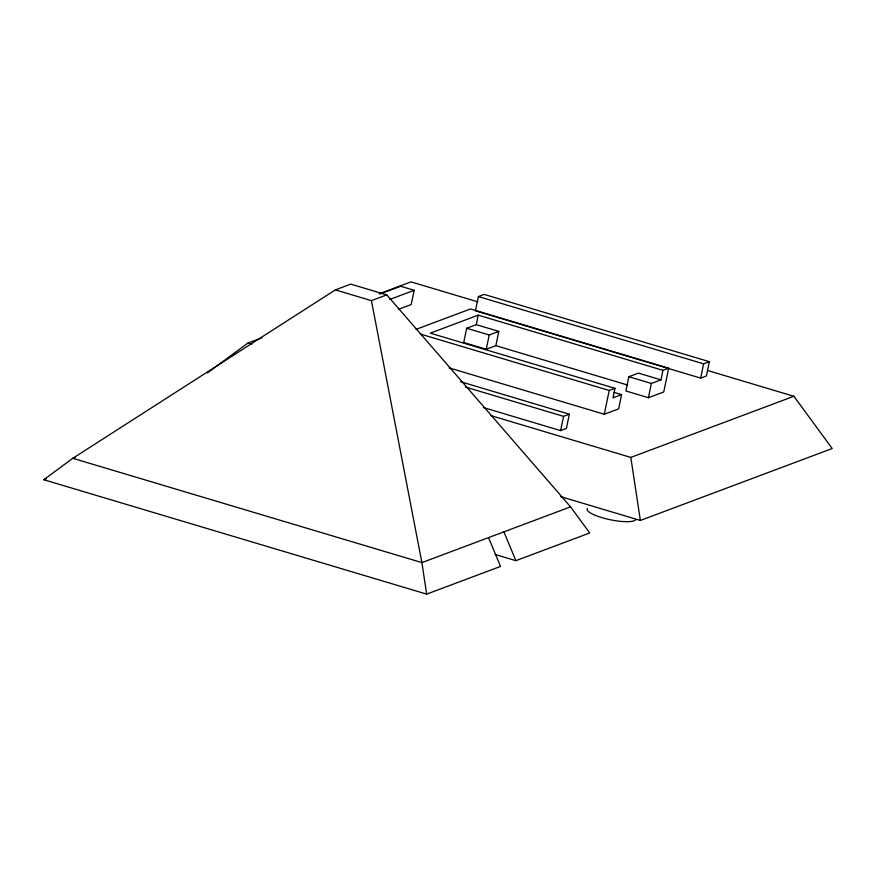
<?xml version="1.0" encoding="UTF-8"?>
<svg xmlns="http://www.w3.org/2000/svg" width="876" height="876" viewBox="0 0 876 876"><rect width="100%" height="100%" fill="white"/><g stroke="black" fill="none" stroke-linecap="round" stroke-linejoin="round"><path stroke-width="1.31" d="M380.195 293.931L400.66 286.255L414.173 290.295L411.216 304.552L398.427 309.348M495.849 345.659L498.794 331.391L476.281 324.668L466.689 328.259L463.733 342.527L486.257 349.261L495.849 345.659L627.654 385.046M478.395 296.559L475.449 310.827L700.669 378.114L706.417 375.957L709.374 361.689L484.154 294.402L478.395 296.559L703.614 363.847L709.374 361.689M476.281 324.668L478.241 315.152L662.924 370.34L668.684 368.183L663.756 391.955L648.415 397.704L625.891 390.981L628.848 376.713L638.429 373.121L660.953 379.845L662.924 370.34M486.257 349.261L489.202 334.993L498.794 331.391M560.629 430.62L563.586 416.363L569.334 414.206L566.389 428.463L560.629 430.62L483.377 407.537M604.287 414.249L609.214 390.477L614.963 388.32L613.003 397.824L621.588 394.605L618.642 408.873L604.287 414.249L449.125 367.887M648.415 397.704L651.361 383.447L660.953 379.845M700.669 378.114L703.614 363.847M488.556 537.612L500.524 566.433L426.667 594.125L43.8 479.73L72.807 458.301L335.388 289.879L350.728 284.12L386.765 294.884L570.561 506.854L589.723 532.98L515.876 560.673L495.082 554.464M207.448 372.935L247.952 343.02L261.968 337.764M379.155 293.821L411.008 281.875L477.88 301.859M335.388 289.879L371.424 300.643L386.765 294.884M389.875 299.406L414.173 290.295M416.078 329.365L470.489 308.965L668.684 368.183M75.347 457.349L72.807 458.301L421.893 562.611L570.561 506.854M478.241 315.152L430.291 333.143L614.963 388.32M43.8 479.73L46.351 478.778M490.527 415.498L630.819 457.414L793.875 396.27L832.2 448.523L640.367 520.453L560.498 496.582M707.337 370.417L793.875 396.27M466.689 328.259L489.202 334.993M628.848 376.713L651.361 383.447M420.151 333.986L609.214 390.477M614.087 392.36L621.588 394.605M460.656 381.728L569.334 414.206M465.375 387.017L563.586 416.363M247.952 343.02L251.883 344.191M503.908 531.852L515.876 560.673M371.424 300.643L421.893 562.611L426.667 594.125M630.819 457.414L640.367 520.453M635.79 519.632A24.966 5.825 11.7 0 1 608.119 519.282A24.966 5.825 11.7 0 1 587.325 508.496"/></g></svg>
